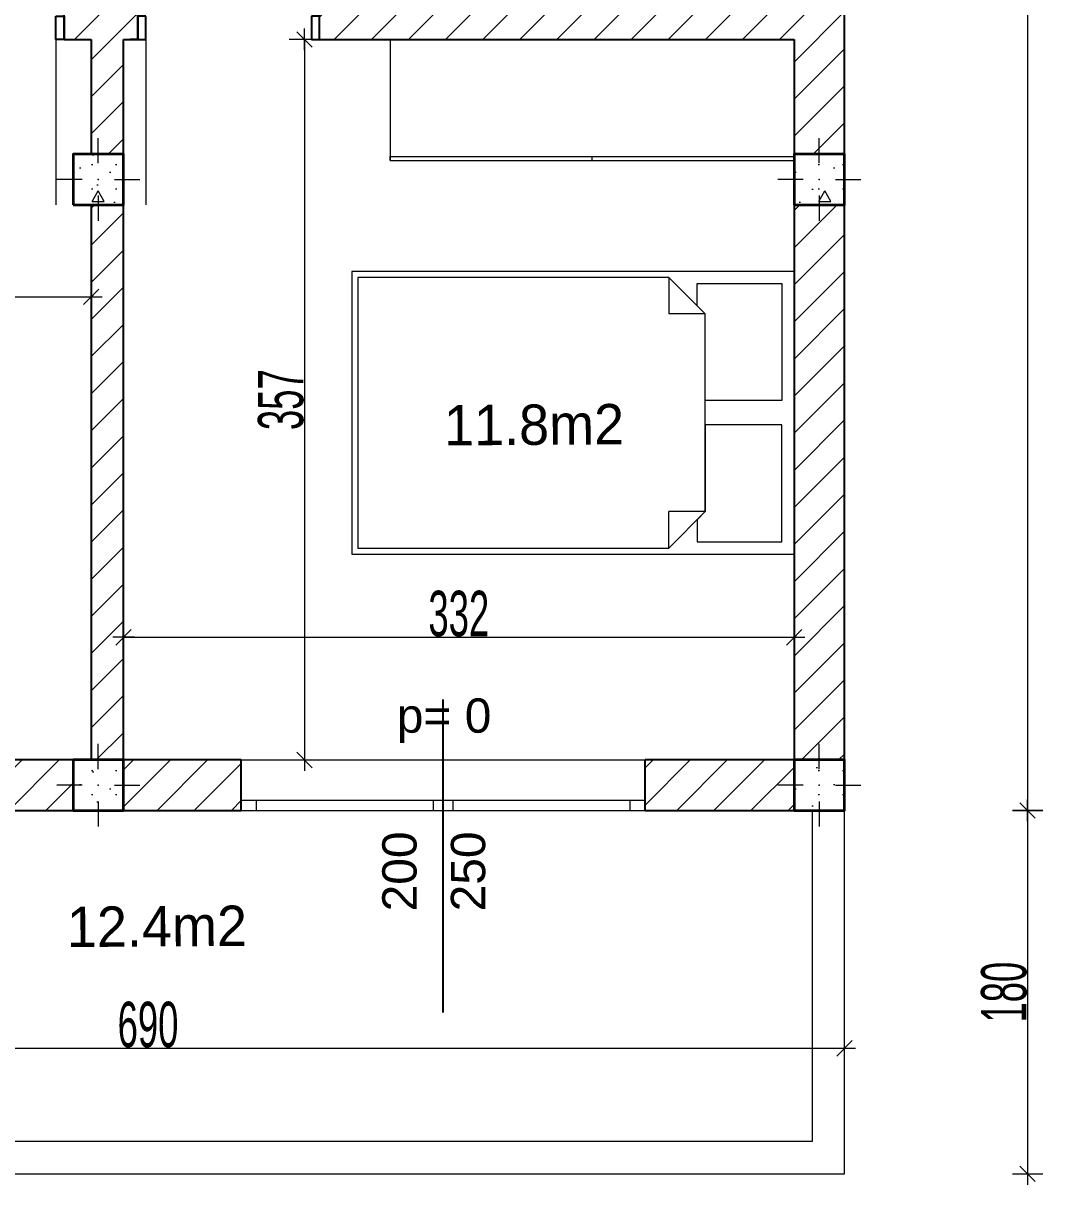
# Model space of a CAD drawing. Header units: millimetres. Extents: x 917196 to 1040943, y -9546 to 18600.
# Drawn here: x 1007659 to 1012710, y -1752 to 4001 of the extents above; entities that cross this region are included whole.
import ezdxf

# ---------------------------------------------------------------- set-up
doc = ezdxf.new("R2010")
doc.units = ezdxf.units.MM
doc.header["$MEASUREMENT"] = 0
doc.set_wipeout_variables(frame=1)
doc.linetypes.add('Wipeout_Contour', pattern=[1000, 0, -1000])
for name, color, linetype, lineweight in [('dimenzija', 7, 'Continuous', 13), ('New_ARCHICAD Doors_Pen_No__27', 7, 'Continuous', 25), ('New_ARCHICAD Window Markers_Pen_No__7', 7, 'Continuous', 35), ('New_ARCHICAD Windows_Pen_No__101', 252, 'Continuous', 13), ('New_ARCHICAD Windows_Pen_No__27', 7, 'Continuous', 25), ('New_Structural - Bearing_Pen_No__20', 1, 'Continuous', 0), ('New_Structural - Bearing_Pen_No__27', 7, 'Continuous', 25)]:
    doc.layers.add(name, color=color, linetype=linetype, lineweight=lineweight)
for name, color, linetype in [('New_ARCHICAD Doors', 7, 'Continuous'), ('New_ARCHICAD Window Markers', 7, 'Continuous'), ('New_ARCHICAD Windows', 7, 'Continuous'), ('New_MEP - Electrical', 7, 'Continuous'), ('New_Structural - Bearing', 7, 'Continuous')]:
    doc.layers.add(name, color=color, linetype=linetype)
for name, color, linetype, lineweight, true_color in [('New_ARCHICAD Doors_Pen_No__23', 7, 'Continuous', 25, 0xbf7340), ('New_ARCHICAD Doors_Pen_No__61', 7, 'Continuous', 18, 0x6a6a6a), ('New_ARCHICAD Window Markers_Pen_No__5', 7, 'Continuous', 25, 0x40a5ff), ('New_ARCHICAD Windows_Pen_No__61', 7, 'Continuous', 18, 0x6a6a6a), ('New_MEP - Electrical_Pen_No__4', 7, 'Continuous', 20, 0x029e21), ('New_Structural - Bearing_Pen_No__168', 7, 'Continuous', 13, 0x6a6a6a), ('New_Structural - Bearing_Pen_No__169', 7, 'Continuous', 13, 0x6a6a6a), ('New_Structural - Bearing_Pen_No__8', 7, 'Continuous', 35, 0xa80f02), ('New_Structural - Bearing_Pen_No__87', 7, 'Continuous', 13, 0x6a6a6a), ('New_Structural - Bearing_Pen_No__89', 7, 'Continuous', 13, 0x6a6a6a)]:
    doc.layers.add(name, color=color, linetype=linetype, lineweight=lineweight, true_color=true_color)
doc.styles.add('GENERATED_STYLE_1', font='arial.ttf')
doc.styles.add('PLATEIA', font='CGSAPPS.shx', dxfattribs={"width": 0.6})
doc.dimstyles.new('100v', dxfattribs={"dimtxt": 225, "dimasz": 1, "dimexe": 0.18, "dimexo": 0.0625, "dimgap": 4, "dimtad": 1, "dimdec": 0, "dimlfac": 0.1, "dimzin": 12, "dimdsep": 46, "dimtxsty": 'PLATEIA', "dimblk": 'A$C321216CB', "dimcen": 0.09, "dimse1": 1, "dimse2": 1, "dimclrd": 256, "dimclrt": 256, "dimadec": 3, "dimazin": 0, "dimtfac": 1, "dimtdec": 0, "dimtix": 1, "dimtmove": 2, "dimatfit": 3, "dimldrblk": 'A$C321216CB', "dimfxl": 1, "dimtolj": 1, "dimtzin": 0, "dimlwd": -1, "dimarcsym": 0})
pattern_1 = [(45, (0, 0), (-91.923878, 91.923878), [])]
pattern_2 = [(0, (0, 0), (0, 623.5383), [60, -300.00001]), (0, (180, 311.8), (0, 623.5383), [60, -300.00001]), (60, (0, 0), (-540.00002, 311.76916), [60, -300.00001]), (60, (360, 0), (-540.00002, 311.76916), [60, -300.00001]), (120, (60, 0), (540.00002, 311.76916), [60, -300.00001]), (120, (420, 0), (540.00002, 311.76916), [60, -300.00001]), (0, (0, 60), (0, 120.000005), [0, -120.000005, 0, -180.000007]), (45, (60, 60), (-84.852817, 84.852817), [0, -90.000004, 0, -150.000006])]

# ---------------------------------------------------------------- blocks, each defined once
blk = doc.blocks.new('Slab_3', base_point=(1004827.7, 101.8))
at = {"layer": 'New_Structural - Bearing_Pen_No__89', "color": 251, "linetype": 'Continuous', "lineweight": 13, "true_color": 0x6a6a6a, "flags": 128}
blk.add_lwpolyline([(1004827.7, 101.8), (1004827.7, -1698.2), (1011727.7, -1698.2), (1011727.7, 101.8), (1011727.7, 12101.8), (1004827.7, 12101.8)], close=True, dxfattribs=at)
blk = doc.blocks.new('Double Sash Window 25')
at = {"layer": 'New_ARCHICAD Windows_Pen_No__101', "color": 252, "linetype": 'Continuous', "lineweight": 13}
for p, q in [((-1000, 0), (-925, 0)), ((-925, 0), (-925, -50)), ((-50, -50), (-50, 0)), ((-50, 0), (0, 0)), ((0, 0), (50, 0)), ((50, 0), (50, -50)), ((925, -50), (925, 0)), ((925, 0), (1000, 0)), ((-925, -50), (-1000, -50)), ((0, -50), (-50, -50)), ((50, -50), (0, -50)), ((1000, -50), (925, -50))]:
    blk.add_line(p, q, dxfattribs=at)
at = {"layer": 'New_ARCHICAD Windows_Pen_No__27', "color": 7, "linetype": 'Continuous', "lineweight": 25}
for p, q in [((-1000, 0), (-1000, -50)), ((-1000, 0), (-1000, -50)), ((1000, 0), (1000, -50)), ((1000, 0), (1000, -50)), ((-1000, -50), (-1000, -250)), ((1000, -50), (1000, -250))]:
    blk.add_line(p, q, dxfattribs=at)
at = {"layer": 'New_ARCHICAD Windows_Pen_No__61', "color": 251, "linetype": 'Continuous', "lineweight": 18, "true_color": 0x6a6a6a}
for p, q in [((-1000, 0), (1000, 0)), ((-925, 0), (-50, 0)), ((50, 0), (925, 0)), ((-50, -50), (-925, -50)), ((925, -50), (50, -50)), ((-1000, -250), (1000, -250))]:
    blk.add_line(p, q, dxfattribs=at)
blk = doc.blocks.new('W Marker 25')
at = {"layer": 'New_ARCHICAD Window Markers_Pen_No__5', "color": 161, "linetype": 'Continuous', "lineweight": 25, "true_color": 0x40a5ff}
blk.add_line((0, -1250), (0, 300), dxfattribs=at)
at = {"layer": 'New_ARCHICAD Window Markers_Pen_No__7', "color": 7, "lineweight": 35, "insert": (-230, 83.7), "char_height": 170, "attachment_point": 7, "style": 'GENERATED_STYLE_1'}
blk.add_mtext('\\A1;\\pt0;p= 0{\\H0.66x;\\S^  ;}', dxfattribs=at)
at = {"layer": 'New_ARCHICAD Window Markers_Pen_No__7', "color": 7, "lineweight": 35, "char_height": 170, "attachment_point": 7, "rotation": 90, "style": 'GENERATED_STYLE_1'}
for s, insert in [('\\A1;\\pt0;200{\\H0.66x;\\S^  ;}', (-82.2, -750)), ('\\A1;\\pt0;250{\\H0.66x;\\S^  ;}', (257.8, -750))]:
    blk.add_mtext(s, dxfattribs=dict(at, insert=insert))
blk = doc.blocks.new('Wall_31', base_point=(1004952.7, 351.8))
at = {"layer": 'New_ARCHICAD Window Markers', "color": 161, "lineweight": 25, "true_color": 0x40a5ff}
for p in [(1006477.7, 351.8), (1009739.7, 351.8)]:
    blk.add_blockref('W Marker 25', p, dxfattribs=at)
at = {"color": 254, "linetype": 'Wipeout_Contour', "lineweight": 0, "ltscale": 4021111.023255791}
blk.add_wipeout([(1005077.7, 351.8), (1005077.7, 101.8), (1005477.7, 101.8), (1005477.7, 351.8)], dxfattribs=at).dxf.layer = 'New_Structural - Bearing'
at = {"color": 254, "linetype": 'Wipeout_Contour', "lineweight": 0, "ltscale": 4030768.654117134}
blk.add_wipeout([(1007477.7, 101.8), (1007906.5, 101.8), (1007906.5, 351.8), (1007477.7, 351.8)], dxfattribs=at).dxf.layer = 'New_Structural - Bearing'
at = {"color": 254, "linetype": 'Wipeout_Contour', "lineweight": 0, "ltscale": 4033792.600336819}
blk.add_wipeout([(1008156.5, 351.8), (1008156.5, 101.8), (1008739.7, 101.8), (1008739.7, 351.8)], dxfattribs=at).dxf.layer = 'New_Structural - Bearing'
at = {"color": 254, "linetype": 'Wipeout_Contour', "lineweight": 0, "ltscale": 4044434.968735228}
blk.add_wipeout([(1010739.7, 101.8), (1011477.7, 101.8), (1011477.7, 351.8), (1010739.7, 351.8)], dxfattribs=at).dxf.layer = 'New_Structural - Bearing'
at = {"layer": 'New_Structural - Bearing_Pen_No__168', "linetype": 'Continuous', "lineweight": 13, "true_color": 0x6a6a6a}
h = blk.add_hatch(dxfattribs=at)
h.set_pattern_fill('COMMON_BRICK', color=251, style=0, pattern_type=2)
h.set_pattern_definition(pattern_1)
h.paths.add_polyline_path([(1005077.7, 351.8), (1005077.7, 101.8), (1005477.7, 101.8), (1005477.7, 351.8)])
h = blk.add_hatch(dxfattribs=at)
h.set_pattern_fill('COMMON_BRICK', color=251, style=0, pattern_type=2)
h.set_pattern_definition(pattern_1)
h.paths.add_polyline_path([(1007477.7, 101.8), (1007906.5, 101.8), (1007906.5, 351.8), (1007477.7, 351.8)])
h = blk.add_hatch(dxfattribs=at)
h.set_pattern_fill('COMMON_BRICK', color=251, style=0, pattern_type=2)
h.set_pattern_definition(pattern_1)
h.paths.add_polyline_path([(1008156.5, 351.8), (1008156.5, 101.8), (1008739.7, 101.8), (1008739.7, 351.8)])
h = blk.add_hatch(dxfattribs=at)
h.set_pattern_fill('COMMON_BRICK', color=251, style=0, pattern_type=2)
h.set_pattern_definition(pattern_1)
h.paths.add_polyline_path([(1010739.7, 101.8), (1011477.7, 101.8), (1011477.7, 351.8), (1010739.7, 351.8)])
at = {"layer": 'New_Structural - Bearing_Pen_No__27', "color": 7, "linetype": 'Continuous', "lineweight": 25}
for p, q in [((1005477.7, 151.8), (1005477.7, 351.8)), ((1007477.7, 151.8), (1007477.7, 351.8)), ((1008739.7, 151.8), (1008739.7, 351.8)), ((1010739.7, 151.8), (1010739.7, 351.8)), ((1005477.7, 101.8), (1005477.7, 151.8)), ((1007477.7, 101.8), (1007477.7, 151.8)), ((1008739.7, 101.8), (1008739.7, 151.8)), ((1010739.7, 101.8), (1010739.7, 151.8))]:
    blk.add_line(p, q, dxfattribs=at)
at = {"layer": 'New_Structural - Bearing_Pen_No__27', "color": 7, "linetype": 'Continuous', "lineweight": 25, "flags": 128}
for points in [[(1005477.7, 351.8), (1005077.7, 351.8)], [(1007906.5, 351.8), (1007477.7, 351.8)], [(1008739.7, 351.8), (1008156.5, 351.8)], [(1011477.7, 351.8), (1010739.7, 351.8)], [(1005077.7, 101.8), (1005477.7, 101.8)], [(1007477.7, 101.8), (1007906.5, 101.8)], [(1008156.5, 101.8), (1008739.7, 101.8)], [(1010739.7, 101.8), (1011477.7, 101.8)]]:
    blk.add_lwpolyline(points, dxfattribs=at)
at = {"layer": 'New_ARCHICAD Windows', "color": 33, "linetype": 'Continuous', "lineweight": 18, "true_color": 0xd5a280, "xscale": -1, "zscale": 1000, "rotation": 180}
for p in [(1006477.7, 101.8), (1009739.7, 101.8)]:
    blk.add_blockref('Double Sash Window 25', p, dxfattribs=at)
blk = doc.blocks.new('Wall_32', base_point=(1011602.7, 226.8))
at = {"color": 254, "linetype": 'Wipeout_Contour', "lineweight": 0, "ltscale": 4046461.281058617}
blk.add_wipeout([(1011727.7, 6304.1), (1011477.7, 6304.1), (1011477.7, 3351.8), (1011727.7, 3351.8)], dxfattribs=at).dxf.layer = 'New_Structural - Bearing'
at = {"color": 254, "linetype": 'Wipeout_Contour', "lineweight": 0, "ltscale": 4046420.52295803}
blk.add_wipeout([(1011477.7, 351.8), (1011727.7, 351.8), (1011727.7, 3101.8), (1011477.7, 3101.8)], dxfattribs=at).dxf.layer = 'New_Structural - Bearing'
at = {"layer": 'New_Structural - Bearing_Pen_No__168', "linetype": 'Continuous', "lineweight": 13, "true_color": 0x6a6a6a}
h = blk.add_hatch(dxfattribs=at)
h.set_pattern_fill('COMMON_BRICK', color=251, style=0, pattern_type=2)
h.set_pattern_definition(pattern_1)
h.paths.add_polyline_path([(1011727.7, 6304.1), (1011477.7, 6304.1), (1011477.7, 3351.8), (1011727.7, 3351.8)])
h = blk.add_hatch(dxfattribs=at)
h.set_pattern_fill('COMMON_BRICK', color=251, style=0, pattern_type=2)
h.set_pattern_definition(pattern_1)
h.paths.add_polyline_path([(1011477.7, 351.8), (1011727.7, 351.8), (1011727.7, 3101.8), (1011477.7, 3101.8)])
at = {"layer": 'New_Structural - Bearing_Pen_No__27', "color": 7, "linetype": 'Continuous', "lineweight": 25, "flags": 128}
for points in [[(1011727.7, 3351.8), (1011727.7, 6304.1)], [(1011477.7, 3920.6), (1011477.7, 3351.8)], [(1011477.7, 3101.8), (1011477.7, 351.8)], [(1011727.7, 351.8), (1011727.7, 3101.8)]]:
    blk.add_lwpolyline(points, dxfattribs=at)
blk = doc.blocks.new('Wall_45', base_point=(1011727.7, -1698.2))
at = {"color": 254, "linetype": 'Wipeout_Contour', "lineweight": 0, "ltscale": 3014647.456012439}
blk.add_wipeout([(1004987.7, -1538.2), (1004827.7, -1538.2), (1004827.7, -1698.2)], dxfattribs=at).dxf.layer = 'New_Structural - Bearing'
at = {"color": 254, "linetype": 'Wipeout_Contour', "lineweight": 0, "ltscale": 3035026.430546228}
blk.add_wipeout([(1011567.7, -1538.2), (1011727.7, -1698.2), (1011727.7, -1538.2)], dxfattribs=at).dxf.layer = 'New_Structural - Bearing'
at = {"color": 254, "linetype": 'Wipeout_Contour', "lineweight": 0, "ltscale": 3014806.7150619}
blk.add_wipeout([(1004987.7, -1538.2), (1004827.7, -1698.2), (1004987.7, -1698.2)], dxfattribs=at).dxf.layer = 'New_Structural - Bearing'
at = {"layer": 'New_Structural - Bearing_Pen_No__87', "color": 251, "linetype": 'Continuous', "lineweight": 13, "true_color": 0x6a6a6a, "flags": 128}
blk.add_lwpolyline([(1004827.7, -1698.2), (1004827.7, -1538.2)], dxfattribs=at)
at = {"color": 254, "linetype": 'Wipeout_Contour', "lineweight": 0, "ltscale": 4033116.09669361}
blk.add_wipeout([(1011567.7, -1538.2), (1004987.7, -1538.2), (1004987.7, -1698.2), (1011567.7, -1698.2)], dxfattribs=at).dxf.layer = 'New_Structural - Bearing'
at = {"color": 254, "linetype": 'Wipeout_Contour', "lineweight": 0, "ltscale": 3034867.688278968}
blk.add_wipeout([(1011567.7, -1698.2), (1011727.7, -1698.2), (1011567.7, -1538.2)], dxfattribs=at).dxf.layer = 'New_Structural - Bearing'
at = {"layer": 'New_Structural - Bearing_Pen_No__87', "color": 251, "linetype": 'Continuous', "lineweight": 13, "true_color": 0x6a6a6a, "flags": 128}
for points in [[(1011567.7, -1538.2), (1004987.7, -1538.2)], [(1011727.7, -1698.2), (1011727.7, -1538.2)], [(1004827.7, -1698.2), (1011727.7, -1698.2)]]:
    blk.add_lwpolyline(points, dxfattribs=at)
blk = doc.blocks.new('Wall_46', base_point=(1011727.7, 101.8))
at = {"color": 254, "linetype": 'Wipeout_Contour', "lineweight": 0, "ltscale": 4046593.238881783}
blk.add_wipeout([(1011727.7, -1538.2), (1011727.7, 101.8), (1011567.7, 101.8), (1011567.7, -1538.2)], dxfattribs=at).dxf.layer = 'New_Structural - Bearing'
at = {"layer": 'New_Structural - Bearing_Pen_No__87', "color": 251, "linetype": 'Continuous', "lineweight": 13, "true_color": 0x6a6a6a, "flags": 128}
for points in [[(1011567.7, 101.8), (1011567.7, -1538.2)], [(1011727.7, -1538.2), (1011727.7, 101.8)]]:
    blk.add_lwpolyline(points, dxfattribs=at)
blk = doc.blocks.new('Wall_49', base_point=(1008156.5, 3920.6))
at = {"color": 254, "linetype": 'Wipeout_Contour', "lineweight": 0, "ltscale": 4032332.54449664}
blk.add_wipeout([(1008156.5, 3920.6), (1007996.5, 3920.6), (1007996.5, 3351.8), (1008156.5, 3351.8)], dxfattribs=at).dxf.layer = 'New_Structural - Bearing'
at = {"color": 254, "linetype": 'Wipeout_Contour', "lineweight": 0, "ltscale": 4032315.819094535}
blk.add_wipeout([(1007996.5, 3101.8), (1007996.5, 351.8), (1008156.5, 351.8), (1008156.5, 3101.8)], dxfattribs=at).dxf.layer = 'New_Structural - Bearing'
at = {"layer": 'New_Structural - Bearing_Pen_No__168', "linetype": 'Continuous', "lineweight": 13, "true_color": 0x6a6a6a}
h = blk.add_hatch(dxfattribs=at)
h.set_pattern_fill('COMMON_BRICK', color=251, style=0, pattern_type=2)
h.set_pattern_definition(pattern_1)
h.paths.add_polyline_path([(1008156.5, 3920.6), (1007996.5, 3920.6), (1007996.5, 3351.8), (1008156.5, 3351.8)])
h = blk.add_hatch(dxfattribs=at)
h.set_pattern_fill('COMMON_BRICK', color=251, style=0, pattern_type=2)
h.set_pattern_definition(pattern_1)
h.paths.add_polyline_path([(1007996.5, 3101.8), (1007996.5, 351.8), (1008156.5, 351.8), (1008156.5, 3101.8)])
at = {"layer": 'New_Structural - Bearing_Pen_No__27', "color": 7, "linetype": 'Continuous', "lineweight": 25, "flags": 128}
for points in [[(1007996.5, 3920.6), (1007996.5, 3351.8)], [(1008156.5, 3351.8), (1008156.5, 3920.6)], [(1007996.5, 3101.8), (1007996.5, 351.8)], [(1008156.5, 351.8), (1008156.5, 3101.8)]]:
    blk.add_lwpolyline(points, dxfattribs=at)
blk = doc.blocks.new('Door 25')
at = {"layer": 'New_ARCHICAD Doors_Pen_No__23', "color": 35, "linetype": 'Continuous', "lineweight": 25, "true_color": 0xbf7340}
for p, q in [((-410, 0), (-450, 0)), ((-450, 0), (-450, -115)), ((-410, -115), (-410, 0)), ((450, 0), (410, 0)), ((410, 0), (410, -115)), ((450, -115), (450, 0)), ((-450, -115), (-410, -115)), ((410, -115), (450, -115))]:
    blk.add_line(p, q, dxfattribs=at)
at = {"layer": 'New_ARCHICAD Doors_Pen_No__27', "color": 7, "linetype": 'Continuous', "lineweight": 25}
for p, q in [((-450, 0), (-487, 0)), ((-450, 0), (-487, 0)), ((-450, 0), (-450, -115)), ((-450, 0), (-450, -115)), ((450, 0), (450, -115)), ((450, 0), (450, -115)), ((450, 0), (487, 0)), ((450, 0), (487, 0)), ((-450, -115), (-450, -160)), ((-450, -115), (-450, -160)), ((450, -115), (450, -160)), ((450, -115), (450, -160)), ((-450, -160), (-487, -160)), ((-450, -160), (-487, -160)), ((450, -160), (487, -160)), ((450, -160), (487, -160))]:
    blk.add_line(p, q, dxfattribs=at)
at = {"layer": 'New_ARCHICAD Doors_Pen_No__61', "color": 251, "linetype": 'Continuous', "lineweight": 18, "true_color": 0x6a6a6a}
blk.add_line((410, 0), (410, 820), dxfattribs=at)
blk = doc.blocks.new('Wall_50', base_point=(1011602.7, 3920.6))
at = {"color": 254, "linetype": 'Wipeout_Contour', "lineweight": 0, "ltscale": 4023430.702657277}
blk.add_wipeout([(1004737.7, 3920.6), (1006961.7, 3920.6), (1006961.7, 4080.6), (1004737.7, 4080.6)], dxfattribs=at).dxf.layer = 'New_Structural - Bearing'
at = {"color": 254, "linetype": 'Wipeout_Contour', "lineweight": 0, "ltscale": 4032208.585902126}
blk.add_wipeout([(1007861.7, 3920.6), (1008226.7, 3920.6), (1008226.7, 4080.6), (1007861.7, 4080.6)], dxfattribs=at).dxf.layer = 'New_Structural - Bearing'
at = {"color": 254, "linetype": 'Wipeout_Contour', "lineweight": 0, "ltscale": 4041240.53775627}
blk.add_wipeout([(1009126.7, 3920.6), (1011477.7, 3920.6), (1011477.7, 4080.6), (1009126.7, 4080.6)], dxfattribs=at).dxf.layer = 'New_Structural - Bearing'
at = {"layer": 'New_Structural - Bearing_Pen_No__168', "linetype": 'Continuous', "lineweight": 13, "true_color": 0x6a6a6a}
h = blk.add_hatch(dxfattribs=at)
h.set_pattern_fill('COMMON_BRICK', color=251, style=0, pattern_type=2)
h.set_pattern_definition(pattern_1)
h.paths.add_polyline_path([(1004737.7, 3920.6), (1006961.7, 3920.6), (1006961.7, 4080.6), (1004737.7, 4080.6)])
h = blk.add_hatch(dxfattribs=at)
h.set_pattern_fill('COMMON_BRICK', color=251, style=0, pattern_type=2)
h.set_pattern_definition(pattern_1)
h.paths.add_polyline_path([(1007861.7, 3920.6), (1008226.7, 3920.6), (1008226.7, 4080.6), (1007861.7, 4080.6)])
h = blk.add_hatch(dxfattribs=at)
h.set_pattern_fill('COMMON_BRICK', color=251, style=0, pattern_type=2)
h.set_pattern_definition(pattern_1)
h.paths.add_polyline_path([(1009126.7, 3920.6), (1011477.7, 3920.6), (1011477.7, 4080.6), (1009126.7, 4080.6)])
at = {"layer": 'New_Structural - Bearing_Pen_No__27', "color": 7, "linetype": 'Continuous', "lineweight": 25}
for p, q in [((1006961.7, 4080.6), (1006924.7, 4080.6)), ((1006961.7, 4035.6), (1006961.7, 4080.6)), ((1006961.7, 3920.6), (1006961.7, 4035.6)), ((1007861.7, 4080.6), (1007898.7, 4080.6)), ((1007861.7, 4035.6), (1007861.7, 4080.6)), ((1007861.7, 3920.6), (1007861.7, 4035.6)), ((1008226.7, 4080.6), (1008189.7, 4080.6)), ((1008226.7, 4035.6), (1008226.7, 4080.6)), ((1008226.7, 3920.6), (1008226.7, 4035.6)), ((1009126.7, 4080.6), (1009163.7, 4080.6)), ((1009126.7, 4035.6), (1009126.7, 4080.6)), ((1009126.7, 3920.6), (1009126.7, 4035.6)), ((1006961.7, 3920.6), (1006924.7, 3920.6)), ((1007861.7, 3920.6), (1007898.7, 3920.6)), ((1008226.7, 3920.6), (1008189.7, 3920.6)), ((1009126.7, 3920.6), (1009163.7, 3920.6))]:
    blk.add_line(p, q, dxfattribs=at)
at = {"layer": 'New_Structural - Bearing_Pen_No__27', "color": 7, "linetype": 'Continuous', "lineweight": 25, "flags": 128}
for points in [[(1006469.6, 4080.6), (1004737.7, 4080.6)], [(1006961.7, 4080.6), (1006629.6, 4080.6)], [(1008226.7, 4080.6), (1007861.7, 4080.6)], [(1009240.3, 4080.6), (1009126.7, 4080.6)], [(1011477.7, 4080.6), (1009400.3, 4080.6)], [(1004737.7, 3920.6), (1006961.7, 3920.6)], [(1007861.7, 3920.6), (1007996.5, 3920.6)], [(1008156.5, 3920.6), (1008226.7, 3920.6)], [(1009126.7, 3920.6), (1011477.7, 3920.6)]]:
    blk.add_lwpolyline(points, dxfattribs=at)
at = {"layer": 'New_ARCHICAD Doors', "color": 33, "linetype": 'Continuous', "lineweight": 18, "true_color": 0xd5a280, "xscale": -1, "zscale": 1000, "rotation": 180}
blk.add_blockref('Door 25', (1007411.7, 3920.6), dxfattribs=at)
at = {"layer": 'New_ARCHICAD Doors', "color": 33, "linetype": 'Continuous', "lineweight": 18, "true_color": 0xd5a280, "zscale": 1000, "rotation": 180}
blk.add_blockref('Door 25', (1008676.7, 3920.6), dxfattribs=at)
blk = doc.blocks.new('Column_24', base_point=(1008031.5, 3226.8))
at = {"color": 254, "linetype": 'Wipeout_Contour', "lineweight": 0, "ltscale": 4032146.841872808}
blk.add_wipeout([(1007906.5, 3101.8), (1008156.5, 3101.8), (1008156.5, 3351.8), (1007906.5, 3351.8)], dxfattribs=at).dxf.layer = 'New_Structural - Bearing'
at = {"layer": 'New_Structural - Bearing_Pen_No__169', "linetype": 'Continuous', "lineweight": 13, "true_color": 0x6a6a6a}
h = blk.add_hatch(dxfattribs=at)
h.set_pattern_fill('STRUCTURAL_CONCRETE', color=251, style=0, pattern_type=2)
h.set_pattern_definition(pattern_2)
h.paths.add_polyline_path([(1007906.5, 3101.8), (1008156.5, 3101.8), (1008156.5, 3351.8), (1007906.5, 3351.8)])
at = {"layer": 'New_Structural - Bearing_Pen_No__20', "color": 1, "linetype": 'Continuous', "lineweight": 0}
for p, q in [((1008031.5, 3306.8), (1008031.5, 3431.8)), ((1007951.5, 3226.8), (1007826.5, 3226.8)), ((1008111.5, 3226.8), (1008236.5, 3226.8)), ((1008031.5, 3146.8), (1008031.5, 3021.8))]:
    blk.add_line(p, q, dxfattribs=at)
blk.add_point((1008031.5, 3226.8), dxfattribs=at)
at = {"layer": 'New_Structural - Bearing_Pen_No__8', "color": 14, "linetype": 'Continuous', "lineweight": 35, "true_color": 0xa80f02, "flags": 128}
blk.add_lwpolyline([(1007906.5, 3101.8), (1008156.5, 3101.8), (1008156.5, 3351.8), (1007906.5, 3351.8)], close=True, dxfattribs=at)
blk = doc.blocks.new('Column_31', base_point=(1011602.7, 226.8))
at = {"color": 254, "linetype": 'Wipeout_Contour', "lineweight": 0, "ltscale": 4046411.022441394}
blk.add_wipeout([(1011477.7, 101.8), (1011727.7, 101.8), (1011727.7, 351.8), (1011477.7, 351.8)], dxfattribs=at).dxf.layer = 'New_Structural - Bearing'
at = {"layer": 'New_Structural - Bearing_Pen_No__169', "linetype": 'Continuous', "lineweight": 13, "true_color": 0x6a6a6a}
h = blk.add_hatch(dxfattribs=at)
h.set_pattern_fill('STRUCTURAL_CONCRETE', color=251, style=0, pattern_type=2)
h.set_pattern_definition(pattern_2)
h.paths.add_polyline_path([(1011477.7, 101.8), (1011727.7, 101.8), (1011727.7, 351.8), (1011477.7, 351.8)])
at = {"layer": 'New_Structural - Bearing_Pen_No__20', "color": 1, "linetype": 'Continuous', "lineweight": 0}
for p, q in [((1011602.7, 306.8), (1011602.7, 431.8)), ((1011522.7, 226.8), (1011397.7, 226.8)), ((1011682.7, 226.8), (1011807.7, 226.8)), ((1011602.7, 146.8), (1011602.7, 21.8))]:
    blk.add_line(p, q, dxfattribs=at)
blk.add_point((1011602.7, 226.8), dxfattribs=at)
at = {"layer": 'New_Structural - Bearing_Pen_No__8', "color": 14, "linetype": 'Continuous', "lineweight": 35, "true_color": 0xa80f02, "flags": 128}
blk.add_lwpolyline([(1011477.7, 101.8), (1011727.7, 101.8), (1011727.7, 351.8), (1011477.7, 351.8)], close=True, dxfattribs=at)
blk = doc.blocks.new('Column_32', base_point=(1008031.5, 226.8))
at = {"color": 254, "linetype": 'Wipeout_Contour', "lineweight": 0, "ltscale": 4032126.285323112}
blk.add_wipeout([(1007906.5, 101.8), (1008156.5, 101.8), (1008156.5, 351.8), (1007906.5, 351.8)], dxfattribs=at).dxf.layer = 'New_Structural - Bearing'
at = {"layer": 'New_Structural - Bearing_Pen_No__169', "linetype": 'Continuous', "lineweight": 13, "true_color": 0x6a6a6a}
h = blk.add_hatch(dxfattribs=at)
h.set_pattern_fill('STRUCTURAL_CONCRETE', color=251, style=0, pattern_type=2)
h.set_pattern_definition(pattern_2)
h.paths.add_polyline_path([(1007906.5, 101.8), (1008156.5, 101.8), (1008156.5, 351.8), (1007906.5, 351.8)])
at = {"layer": 'New_Structural - Bearing_Pen_No__20', "color": 1, "linetype": 'Continuous', "lineweight": 0}
for p, q in [((1008031.5, 306.8), (1008031.5, 431.8)), ((1007951.5, 226.8), (1007826.5, 226.8)), ((1008111.5, 226.8), (1008236.5, 226.8)), ((1008031.5, 146.8), (1008031.5, 21.8))]:
    blk.add_line(p, q, dxfattribs=at)
blk.add_point((1008031.5, 226.8), dxfattribs=at)
at = {"layer": 'New_Structural - Bearing_Pen_No__8', "color": 14, "linetype": 'Continuous', "lineweight": 35, "true_color": 0xa80f02, "flags": 128}
blk.add_lwpolyline([(1007906.5, 101.8), (1008156.5, 101.8), (1008156.5, 351.8), (1007906.5, 351.8)], close=True, dxfattribs=at)
blk = doc.blocks.new('Column_46', base_point=(1011602.7, 3226.8))
at = {"color": 254, "linetype": 'Wipeout_Contour', "lineweight": 0, "ltscale": 4046431.506422238}
blk.add_wipeout([(1011477.7, 3101.8), (1011727.7, 3101.8), (1011727.7, 3351.8), (1011477.7, 3351.8)], dxfattribs=at).dxf.layer = 'New_Structural - Bearing'
at = {"layer": 'New_Structural - Bearing_Pen_No__169', "linetype": 'Continuous', "lineweight": 13, "true_color": 0x6a6a6a}
h = blk.add_hatch(dxfattribs=at)
h.set_pattern_fill('STRUCTURAL_CONCRETE', color=251, style=0, pattern_type=2)
h.set_pattern_definition(pattern_2)
h.paths.add_polyline_path([(1011477.7, 3101.8), (1011727.7, 3101.8), (1011727.7, 3351.8), (1011477.7, 3351.8)])
at = {"layer": 'New_Structural - Bearing_Pen_No__20', "color": 1, "linetype": 'Continuous', "lineweight": 0}
for p, q in [((1011602.7, 3306.8), (1011602.7, 3431.8)), ((1011522.7, 3226.8), (1011397.7, 3226.8)), ((1011682.7, 3226.8), (1011807.7, 3226.8)), ((1011602.7, 3146.8), (1011602.7, 3021.8))]:
    blk.add_line(p, q, dxfattribs=at)
blk.add_point((1011602.7, 3226.8), dxfattribs=at)
at = {"layer": 'New_Structural - Bearing_Pen_No__8', "color": 14, "linetype": 'Continuous', "lineweight": 35, "true_color": 0xa80f02, "flags": 128}
blk.add_lwpolyline([(1011477.7, 3101.8), (1011727.7, 3101.8), (1011727.7, 3351.8), (1011477.7, 3351.8)], close=True, dxfattribs=at)
blk = doc.blocks.new('Bed Double 05 25')
at = {"layer": 'New_MEP - Electrical_Pen_No__4', "color": 104, "linetype": 'Continuous', "lineweight": 20, "true_color": 0x029e21}
for p, q in [((210, 1750), (210, 1570)), ((1190, 1750), (1190, 1570)), ((30, 1570), (210, 1570)), ((1370, 1570), (1190, 1570))]:
    blk.add_line(p, q, dxfattribs=at)
at = {"layer": 'New_MEP - Electrical_Pen_No__4', "color": 104, "linetype": 'Continuous', "lineweight": 20, "true_color": 0x029e21, "flags": 128}
for points in [[(0, 0), (1400, 0), (1400, 2190), (0, 2190)], [(640, 1750), (210, 1750), (170, 1710), (60, 1710), (60, 2130), (640, 2130)], [(760, 1750), (1190, 1750), (1230, 1710), (1340, 1710), (1340, 2130), (760, 2130)], [(30, 30), (1370, 30), (1370, 1570), (1190, 1750), (210, 1750), (30, 1570)]]:
    blk.add_lwpolyline(points, close=True, dxfattribs=at)
blk = doc.blocks.new('Wardrobe 01 25')
at = {"layer": 'New_MEP - Electrical_Pen_No__4', "color": 104, "linetype": 'Continuous', "lineweight": 20, "true_color": 0x029e21}
for p, q in [((0, 20), (2000, 20)), ((0, 0), (0, 20)), ((1000, 0), (1000, 20))]:
    blk.add_line(p, q, dxfattribs=at)
at = {"layer": 'New_MEP - Electrical_Pen_No__4', "color": 104, "linetype": 'Continuous', "lineweight": 20, "true_color": 0x029e21, "flags": 128}
blk.add_lwpolyline([(0, 0), (2000, 0), (2000, 600), (0, 600)], close=True, dxfattribs=at)
blk = doc.blocks.new('A$C321216CB')
for p, q in [((0, -75.3), (0, 75.3)), ((-53.8, 0), (53.8, 0)), ((-38.1, -38.1), (38.1, 38.1))]:
    blk.add_line(p, q)
blk = doc.blocks.new('*D312')
at = {"layer": 'DEFPOINTS', "color": 0, "transparency": 16777216}
for p in [(1011727.7, 12101.8), (1011727.7, 101.8), (1012634.5, 101.8)]:
    blk.add_point(p, dxfattribs=at)
at = {"layer": 'dimenzija', "transparency": 16777216}
blk.add_line((1012634.5, 12100.8), (1012634.5, 102.8), dxfattribs=at)
for p, rotation in [((1012634.5, 12101.8), 90), ((1012634.5, 101.8), 270)]:
    blk.add_blockref('A$C321216CB', p, dxfattribs=dict(at, rotation=rotation))
at = {"layer": 'dimenzija', "transparency": 16777216, "insert": (1012518, 6101.8), "char_height": 225, "attachment_point": 5, "rotation": 90, "style": 'PLATEIA'}
blk.add_mtext('\\A1;1200', dxfattribs=at)
blk = doc.blocks.new('*D313')
at = {"layer": 'DEFPOINTS', "color": 0, "transparency": 16777216}
for p in [(1011727.7, 101.8), (1011727.7, -1698.2), (1012634.5, -1698.2)]:
    blk.add_point(p, dxfattribs=at)
at = {"layer": 'dimenzija', "transparency": 16777216}
blk.add_line((1012634.5, 100.8), (1012634.5, -1697.2), dxfattribs=at)
for p, rotation in [((1012634.5, 101.8), 90), ((1012634.5, -1698.2), 270)]:
    blk.add_blockref('A$C321216CB', p, dxfattribs=dict(at, rotation=rotation))
at = {"layer": 'dimenzija', "transparency": 16777216, "insert": (1012518, -798.2), "char_height": 225, "attachment_point": 5, "rotation": 90, "style": 'PLATEIA'}
blk.add_mtext('\\A1;180', dxfattribs=at)
blk = doc.blocks.new('*D317')
at = {"layer": 'DEFPOINTS', "color": 0, "transparency": 16777216}
for p in [(1011727.7, -1076.2), (1004827.7, -1138.2), (1011727.7, -1236.3)]:
    blk.add_point(p, dxfattribs=at)
at = {"layer": 'dimenzija', "transparency": 16777216}
blk.add_line((1004828.7, -1076.2), (1011726.7, -1076.2), dxfattribs=at)
at = {"layer": 'dimenzija', "transparency": 16777216, "rotation": 180}
blk.add_blockref('A$C321216CB', (1004827.7, -1076.2), dxfattribs=at)
at = {"layer": 'dimenzija', "transparency": 16777216}
blk.add_blockref('A$C321216CB', (1011727.7, -1076.2), dxfattribs=at)
at = {"layer": 'dimenzija', "transparency": 16777216, "insert": (1008277.7, -959.7), "char_height": 225, "attachment_point": 5, "style": 'PLATEIA'}
blk.add_mtext('\\A1;690', dxfattribs=at)
blk = doc.blocks.new('*D333')
at = {"layer": 'DEFPOINTS', "color": 0, "transparency": 16777216}
for p in [(1009325.1, 3920.6), (1009052.4, 351.8), (1009325.1, 351.8)]:
    blk.add_point(p, dxfattribs=at)
at = {"layer": 'dimenzija', "transparency": 16777216}
blk.add_line((1009052.4, 3919.6), (1009052.4, 352.8), dxfattribs=at)
for p, rotation in [((1009052.4, 3920.6), 90), ((1009052.4, 351.8), 270)]:
    blk.add_blockref('A$C321216CB', p, dxfattribs=dict(at, rotation=rotation))
at = {"layer": 'dimenzija', "transparency": 16777216, "insert": (1008935.9, 2136.2), "char_height": 225, "attachment_point": 5, "rotation": 90, "style": 'PLATEIA'}
blk.add_mtext('\\A1;357', dxfattribs=at)
blk = doc.blocks.new('*D334')
at = {"layer": 'DEFPOINTS', "color": 0, "transparency": 16777216}
for p in [(1008156.5, 1272.2), (1011477.7, 1070.3), (1011477.7, 959.3)]:
    blk.add_point(p, dxfattribs=at)
at = {"layer": 'dimenzija', "transparency": 16777216}
blk.add_line((1008157.5, 959.3), (1011476.7, 959.3), dxfattribs=at)
at = {"layer": 'dimenzija', "transparency": 16777216, "rotation": 180}
blk.add_blockref('A$C321216CB', (1008156.5, 959.3), dxfattribs=at)
at = {"layer": 'dimenzija', "transparency": 16777216}
blk.add_blockref('A$C321216CB', (1011477.7, 959.3), dxfattribs=at)
at = {"layer": 'dimenzija', "transparency": 16777216, "insert": (1009817.1, 1075.8), "char_height": 225, "attachment_point": 5, "style": 'PLATEIA'}
blk.add_mtext('\\A1;332', dxfattribs=at)
blk = doc.blocks.new('*D335')
at = {"layer": 'DEFPOINTS', "color": 0, "transparency": 16777216}
for p in [(1004737.7, 2725.8), (1007996.5, 2725.8), (1007996.5, 2645.1)]:
    blk.add_point(p, dxfattribs=at)
at = {"layer": 'dimenzija', "transparency": 16777216}
blk.add_line((1004738.7, 2645.1), (1007995.5, 2645.1), dxfattribs=at)
at = {"layer": 'dimenzija', "transparency": 16777216, "rotation": 180}
blk.add_blockref('A$C321216CB', (1004737.7, 2645.1), dxfattribs=at)
at = {"layer": 'dimenzija', "transparency": 16777216}
blk.add_blockref('A$C321216CB', (1007996.5, 2645.1), dxfattribs=at)
at = {"layer": 'dimenzija', "transparency": 16777216, "insert": (1006367.1, 2761.6), "char_height": 225, "attachment_point": 5, "style": 'PLATEIA'}
blk.add_mtext('\\A1;326', dxfattribs=at)

msp = doc.modelspace()

# ---------------------------------------------------------------- block references
at = {"layer": 'New_Structural - Bearing', "color": 251, "linetype": 'Continuous', "lineweight": 13, "true_color": 0x6a6a6a}
msp.add_blockref('Slab_3', (1004827.7, 101.8), dxfattribs=at)

# ---------------------------------------------------------------- texts
at = {"layer": 'dimenzija'}
msp.add_text('11.8m2', height=200, rotation=0.38649, dxfattribs=at).set_placement((1009744.4, 1909.3))

# ---------------------------------------------------------------- next in the draw order: block references
at = {"layer": 'New_Structural - Bearing', "color": 7, "lineweight": 25}
for name, p in [('Wall_31', (1004952.7, 351.8)), ('Wall_45', (1011727.7, -1698.2))]:
    msp.add_blockref(name, p, dxfattribs=at)

# ---------------------------------------------------------------- next in the draw order: block references
for name, p in [('Wall_32', (1011602.7, 226.8)), ('Wall_49', (1008156.5, 3920.6)), ('Wall_46', (1011727.7, 101.8))]:
    msp.add_blockref(name, p, dxfattribs=at)

# ---------------------------------------------------------------- next in the draw order: texts
at = {"layer": 'dimenzija'}
msp.add_text('12.4m2', height=200, rotation=0.38649, dxfattribs=at).set_placement((1007876.5, -575))

# ---------------------------------------------------------------- next in the draw order: block references
at = {"layer": 'New_MEP - Electrical', "color": 253, "linetype": 'Continuous', "lineweight": 13, "true_color": 0xaaaaaa, "zscale": 1000, "rotation": 270}
msp.add_blockref('Bed Double 05 25', (1009287.7, 2771.6), dxfattribs=at)
at = {"layer": 'New_Structural - Bearing', "color": 7, "lineweight": 25}
msp.add_blockref('Wall_50', (1011602.7, 3920.6), dxfattribs=at)
at = {"layer": 'New_Structural - Bearing', "color": 14, "lineweight": 35, "true_color": 0xa80f02}
for name, p in [('Column_32', (1008031.5, 226.8)), ('Column_31', (1011602.7, 226.8))]:
    msp.add_blockref(name, p, dxfattribs=at)

# ---------------------------------------------------------------- next in the draw order: dimensions: what is measured, and where the dimension line sits
at = {"layer": 'dimenzija'}
for base, p1, p2, picture, middle in [((1007996.5, 2645.1), (1004737.7, 2725.8), (1007996.5, 2725.8), '*D335', (1006367.1, 2761.6)), ((1011477.7, 959.3), (1008156.5, 1272.2), (1011477.7, 1070.3), '*D334', (1009817.1, 1075.8)), ((1011727.7, -1076.2), (1004827.7, -1138.2), (1011727.7, -1236.3), '*D317', (1008277.7, -959.7))]:
    dim = msp.add_linear_dim(base=base, p1=p1, p2=p2, dimstyle='100v', dxfattribs=at)
    dim.commit()
    dim.dimension.update_dxf_attribs({"geometry": picture, "text_midpoint": middle})

# ---------------------------------------------------------------- next in the draw order: block references
at = {"layer": 'New_Structural - Bearing', "color": 14, "lineweight": 35, "true_color": 0xa80f02}
for name, p in [('Column_24', (1008031.5, 3226.8)), ('Column_46', (1011602.7, 3226.8))]:
    msp.add_blockref(name, p, dxfattribs=at)

# ---------------------------------------------------------------- next in the draw order: dimensions: what is measured, and where the dimension line sits
at = {"layer": 'dimenzija'}
for base, p1, p2, picture, middle in [((1009052.4, 351.8), (1009325.1, 3920.6), (1009325.1, 351.8), '*D333', (1008935.9, 2136.2)), ((1012634.5, -1698.2), (1011727.7, 101.8), (1011727.7, -1698.2), '*D313', (1012518, -798.2))]:
    dim = msp.add_linear_dim(base=base, p1=p1, p2=p2, angle=90, dimstyle='100v', dxfattribs=at)
    dim.commit()
    dim.dimension.update_dxf_attribs({"geometry": picture, "text_midpoint": middle})

# ---------------------------------------------------------------- next in the draw order: block references
at = {"layer": 'New_MEP - Electrical', "color": 253, "linetype": 'Continuous', "lineweight": 13, "true_color": 0xaaaaaa, "zscale": 1000}
msp.add_blockref('Wardrobe 01 25', (1009477.7, 3320.6), dxfattribs=at)

# ---------------------------------------------------------------- next in the draw order: dimensions: what is measured, and where the dimension line sits
at = {"layer": 'dimenzija'}
dim = msp.add_linear_dim(base=(1012634.5, 101.8), p1=(1011727.7, 12101.8), p2=(1011727.7, 101.8), angle=90, dimstyle='100v', dxfattribs=at)
dim.commit()
dim.dimension.update_dxf_attribs({"geometry": '*D312', "text_midpoint": (1012518, 6101.8)})

doc.saveas('drawing.dxf')
